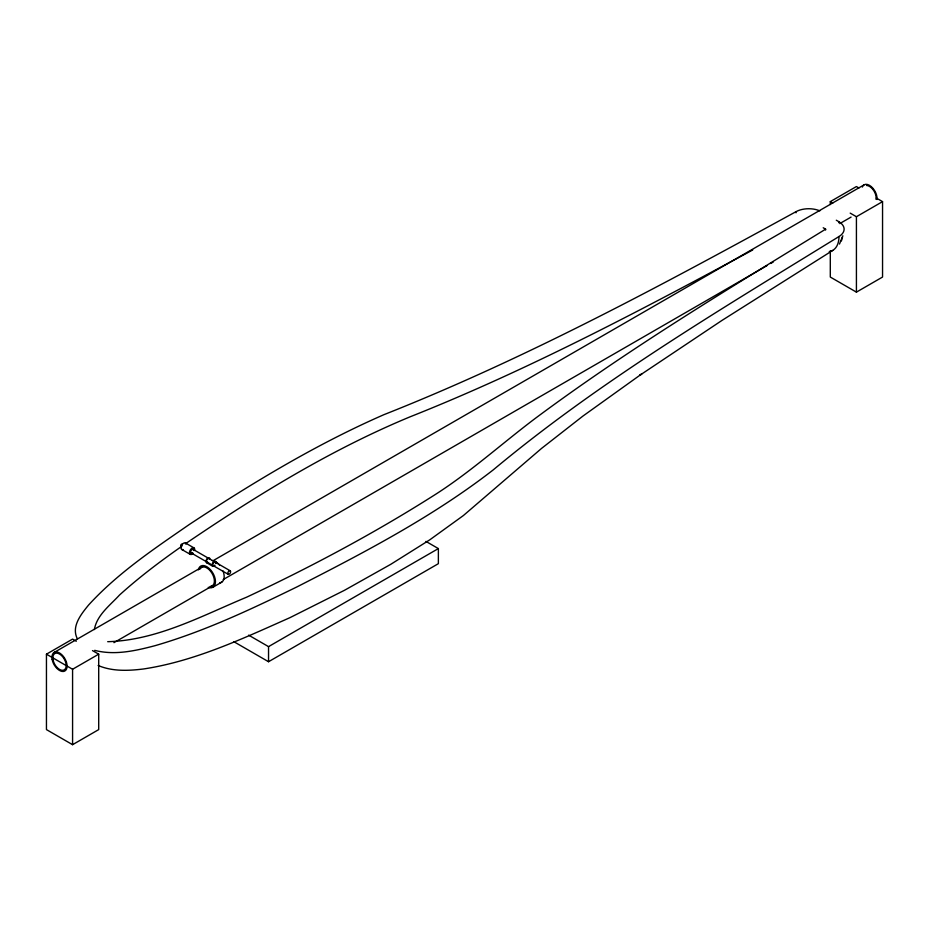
<?xml version="1.0" encoding="UTF-8"?>
<svg xmlns="http://www.w3.org/2000/svg" width="929" height="929" viewBox="0 0 929 929"><rect width="100%" height="100%" fill="white"/><g stroke="black" fill="none" stroke-linecap="round" stroke-linejoin="round"><path stroke-width="1.39" d="M94.363 629.56C96.79 615.126 110.121 605.267 119.539 595.013C139.106 577.304 160.206 561.371 181.84 546.275M182.038 544.87C182.339 542.257 179.285 546.449 181.608 545.578M839.491 244.048L842.87 235.792M841.395 240.925L842.487 237.162M185.347 543.813C256.555 495.436 330.445 449.833 410.177 416.784C526.128 370.787 636.62 312.458 746.347 253.431L752.711 249.959M832.709 250.447L721.903 320.47L639.744 375.328L641.8 373.876L583.017 416.006L541.584 448.382L463.397 515.537L429.779 539.83L390.737 564.333L344.45 590.31L290.011 617.634C242.829 638.56 195.02 661.169 143.542 668.973C128.527 670.831 112.363 671.586 98.137 665.478M823.222 227.768L825.637 229.161C727.419 289.5 628.434 349.107 535.859 417.957C501.288 443.934 469.226 473.279 432.484 496.295C372.889 534.001 310.483 567.213 246.661 597.173C202.034 615.718 157.013 640.383 107.694 641.695M836.297 220.219L838.713 221.613A18.499 10.683 0 0 1 839.003 236.523C720.672 309.496 600.204 380.658 493.148 469.958C432.902 516.687 364.923 552.174 297.234 586.756C251.178 609.261 204.496 631.348 155.131 645.655C135.599 650.788 114.731 655.595 94.7 650.346M92.482 650.59L98.706 654.179L98.706 729.602L72.578 744.686L46.45 729.602L46.45 654.179L72.578 639.094L76.306 641.242M830.294 204.531L830.294 201.628L856.422 186.543L858.907 187.983M54.068 652.506L203.497 566.226M213.542 560.431L864.04 184.871M113.942 642.659L214.402 584.666M223.192 579.58L766.936 265.659M770.71 263.476L773.218 262.024M839.77 223.599L851.08 217.084M213.078 587.151L221.799 582.123M46.45 654.179L72.578 669.263L98.706 654.179M850.198 213.124L856.422 216.712L882.55 201.628L882.55 277.051L856.422 292.136L830.294 277.051L830.294 250.946M248.635 635.146L268.539 646.63L438.372 548.586L438.372 563.671L268.539 661.727L233.702 641.602M819.819 210.848A18.499 10.683 0 0 0 795.99 211.684C661.692 285.226 526.557 358.292 383.956 414.659C315.57 444.538 251.55 483.463 189.353 524.467C154.005 548.888 117.704 573.112 88.592 605.034C81.229 614.046 71.069 626.506 77.293 638.664M876.326 198.04L882.55 201.628M830.294 201.628L832.779 203.068M425.935 541.398L438.372 548.586M185.498 543.012L193.975 547.913M193.151 549.411L230.229 570.812A2.021 1.161 -60 0 1 229.521 573.948A2.021 1.161 -60 0 1 227.826 572.856A2.021 1.161 -60 0 1 230.229 570.812M191.072 552.86L228.151 574.273M206.505 562.637L212.706 566.214M181.77 549.469L190.248 554.358M856.422 216.712L856.422 292.136M268.539 646.63L268.539 661.727M72.578 669.263L72.578 744.686M862.344 187.054A10.707 6.178 60 0 1 871.228 186.578A10.707 6.178 60 0 1 876.999 199.514M866.606 185.475A9.441 5.446 60 0 1 873.574 190.364A9.441 5.446 60 0 1 876.035 199.363M198.341 569.907A12.216 7.049 60 0 1 207.422 567.073A12.216 7.049 60 0 1 215.447 581.171A12.216 7.049 60 0 1 208.259 587.337M199.863 569.222A10.707 6.178 60 0 1 212.044 573.356A10.707 6.178 60 0 1 210.14 586.443M223.018 570.952A12.216 7.049 60 0 1 219.871 582.762M212.323 560.524A12.216 7.049 60 0 1 219.499 565.053M215.9 563.102A10.707 6.178 60 0 1 216.434 563.462M183.071 549.538A3.728 2.148 -60 0 1 181.004 547.611A3.728 2.148 -60 0 1 183.315 543.395A3.728 2.148 -60 0 1 186.16 543.918M193.209 553.266A3.728 2.148 -60 0 1 189.528 553.208A3.728 2.148 -60 0 1 192.233 548.029A3.728 2.148 -60 0 1 194.637 550.537M192.373 552.604A2.021 1.161 -60 0 1 190.689 552.105A2.021 1.161 -60 0 1 192.117 549.48A2.021 1.161 -60 0 1 193.534 550.479M838.701 221.601A11.949 6.898 60 0 1 838.655 222.67M825.637 229.161A11.949 6.898 60 0 1 825.602 230.02M838.98 236.5A30.402 17.558 60 0 1 829.26 251.654M796.002 212.799A30.402 17.558 60 0 1 795.979 211.673M208.015 562.475A2.764 1.603 -60 0 1 205.983 561.604A2.764 1.603 -60 0 1 207.666 558.19A2.764 1.603 -60 0 1 209.849 558.747M207.399 562.103A2.021 1.161 -60 0 1 206.877 559.757A2.021 1.161 -60 0 1 209.199 558.793M215.017 565.343A2.764 1.603 -60 0 1 212.218 565.424A2.764 1.603 -60 0 1 214.227 561.534A2.764 1.603 -60 0 1 215.992 563.473M214.39 565.308A2.021 1.161 -60 0 1 212.706 564.739A2.021 1.161 -60 0 1 214.274 562.126A2.021 1.161 -60 0 1 215.516 563.438M52.105 659.253A10.707 6.178 60 0 0 64.577 671.144A10.707 6.178 60 0 0 61.86 654.759A10.707 6.178 60 0 0 52.105 659.253M52.988 659.544A9.441 5.446 60 0 0 63.973 670.03A9.441 5.446 60 0 0 61.581 655.584A9.441 5.446 60 0 0 52.988 659.544"/></g></svg>
